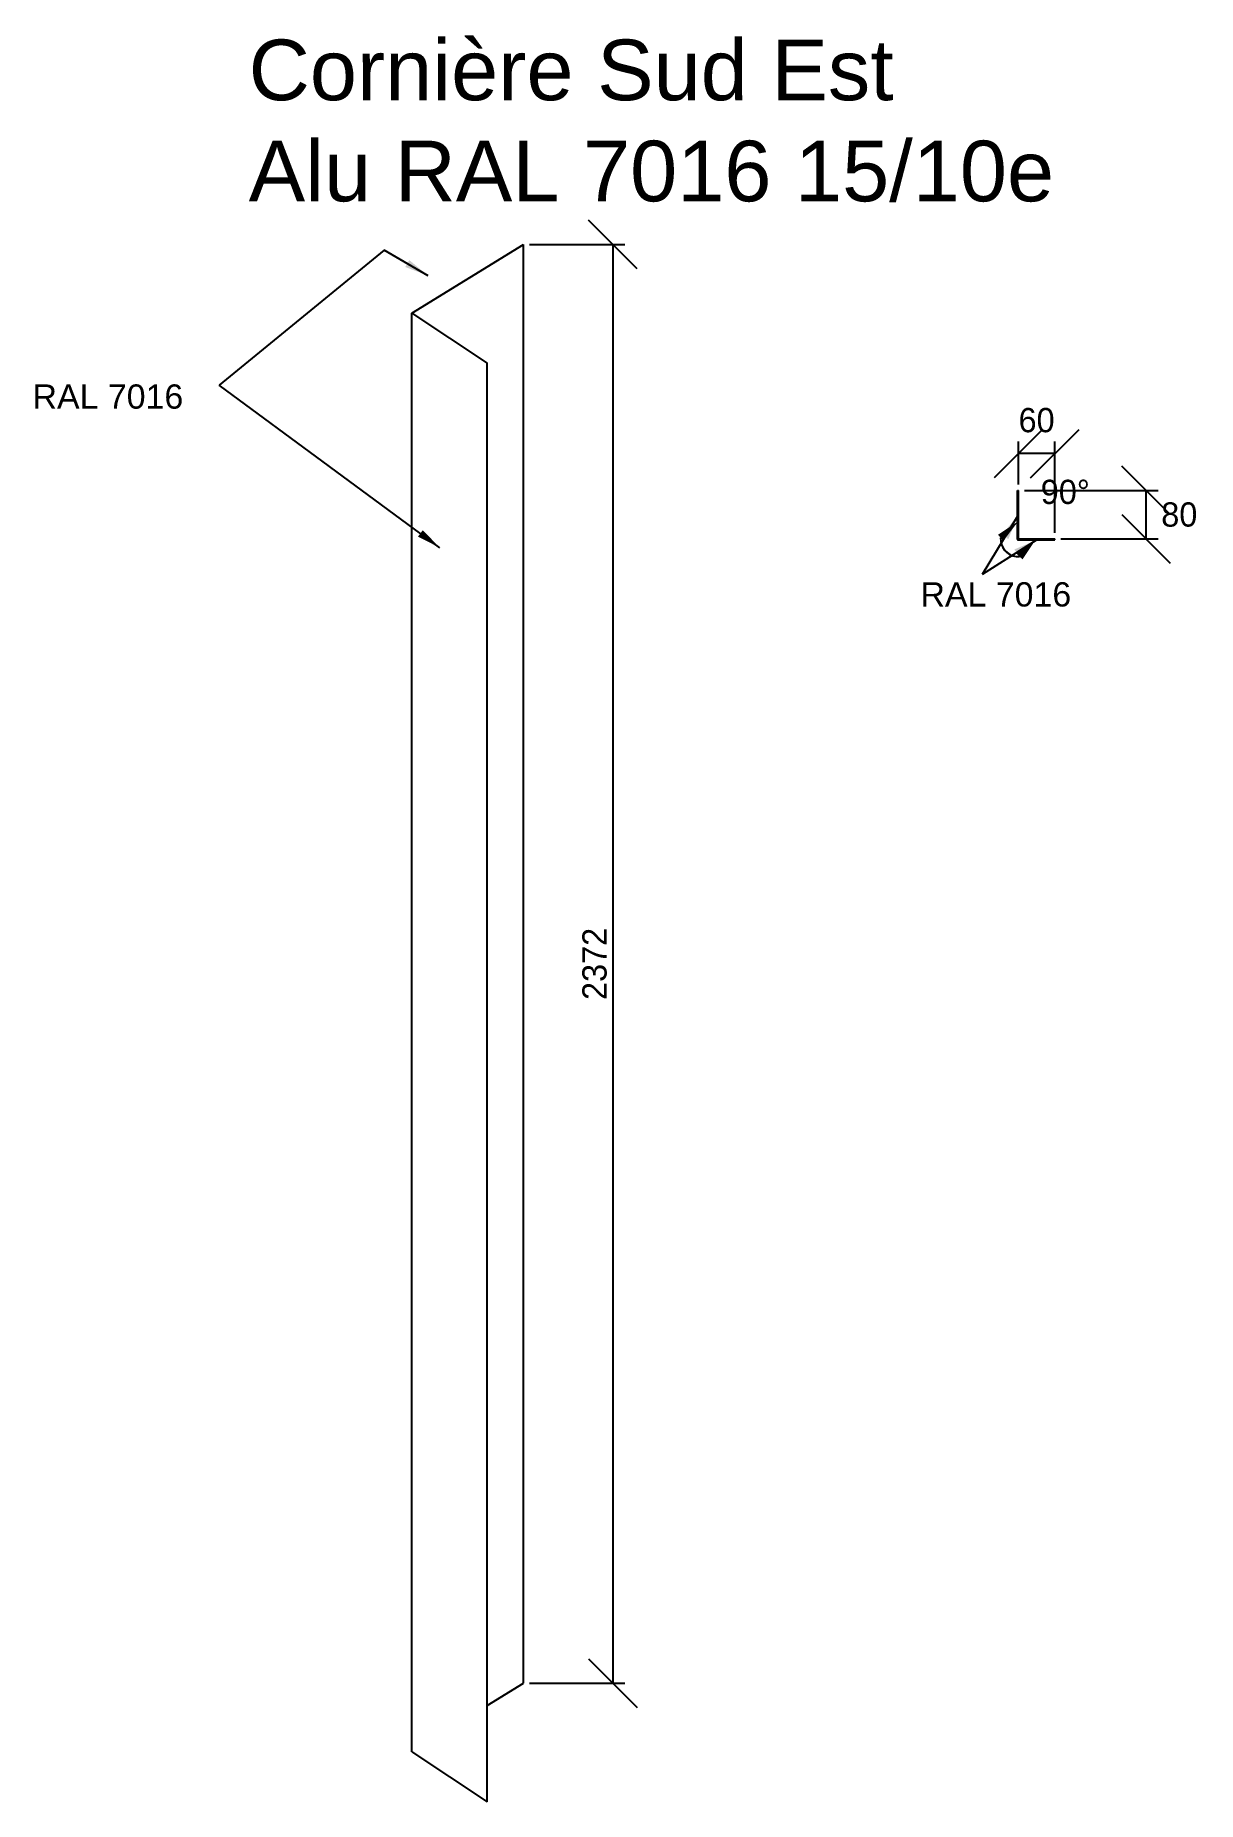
# Model space of a CAD drawing. Header units: millimetres. Extents: x -621 to 1296, y -82 to 2830.
import ezdxf

# ---------------------------------------------------------------- set-up
doc = ezdxf.new("R2010")
doc.units = ezdxf.units.MM
doc.layers.get('0').update_dxf_attribs({"lineweight": 25, "true_color": 0xffffff})
doc.layers.add('0 ... Côtes', color=5, linetype='Continuous', lineweight=25, true_color=0x0000ff)
doc.styles.add('textstyle11', font='')
doc.styles.add('textstyle12', font='')
doc.styles.add('textstyle13', font='')
doc.styles.get('textstyle11').set_extended_font_data('Liberation Sans')
doc.styles.get('textstyle12').set_extended_font_data('Liberation Sans')
doc.styles.get('textstyle13').set_extended_font_data('Liberation Sans')
doc.dimstyles.new('QCADDimStyle', dxfattribs={"dimtxt": 40, "dimasz": 40, "dimexe": 20, "dimexo": 10, "dimgap": 10, "dimtad": 1, "dimtoh": 1, "dimdec": 4, "dimzin": 0, "dimdsep": 46, "dimtxsty": 'Standard', "dimcen": 0.09, "dimadec": 0, "dimazin": 0, "dimtfac": 1, "dimtdec": 4, "dimtofl": 0, "dimtmove": 0, "dimatfit": 3, "dimfxl": 1, "dimtolj": 1, "dimtzin": 0, "dimarcsym": 0})

# ---------------------------------------------------------------- blocks, each defined once
blk = doc.blocks.new('*D1')
at = {"layer": '0 ... Côtes', "color": 0, "lineweight": -2}
for p, q in [((371.3, 2445.3), (291.3, 2525.3)), ((193.8, 2485.3), (351.3, 2485.3)), ((331.3, 2485.3), (331.3, 113.3)), ((291.3, 153.3), (371.3, 73.3)), ((193.8, 113.3), (351.3, 113.3))]:
    blk.add_line(p, q, dxfattribs=at)
at = {"layer": 'Defpoints', "color": 0}
for p in [(183.8, 2485.3), (183.8, 113.3), (331.3, 113.3)]:
    blk.add_point(p, dxfattribs=at)
at = {"layer": '0 ... Côtes', "color": 0, "insert": (301.3, 1299.3), "char_height": 40, "attachment_point": 5, "rotation": 90}
blk.add_mtext('\\A1;2372', dxfattribs=at)
blk = doc.blocks.new('*D2')
at = {"layer": '0 ... Côtes', "color": 0, "lineweight": -2}
for p, q in [((1250.3, 2040), (1170.3, 2120)), ((1010, 2080), (1230.3, 2080)), ((1210.3, 2080), (1210.3, 2000)), ((1170.3, 2040), (1250.3, 1960)), ((1070, 2000), (1230.3, 2000))]:
    blk.add_line(p, q, dxfattribs=at)
at = {"layer": 'Defpoints', "color": 0}
for p in [(1000, 2080), (1060, 2000), (1210.3, 2000)]:
    blk.add_point(p, dxfattribs=at)
at = {"layer": '0 ... Côtes', "color": 0, "insert": (1265.3, 2040), "char_height": 40, "attachment_point": 5}
blk.add_mtext('\\A1;80', dxfattribs=at)
blk = doc.blocks.new('*D3')
at = {"layer": '0 ... Côtes', "color": 0, "lineweight": -2}
for p, q in [((1040, 2180.6), (960, 2100.6)), ((1000, 2090), (1000, 2160.6)), ((1020, 2100.6), (1100, 2180.6)), ((1060, 2010), (1060, 2160.6)), ((1060, 2140.6), (1000, 2140.6))]:
    blk.add_line(p, q, dxfattribs=at)
at = {"layer": 'Defpoints', "color": 0}
for p in [(1000, 2140.6), (1000, 2080), (1060, 2000)]:
    blk.add_point(p, dxfattribs=at)
at = {"layer": '0 ... Côtes', "color": 0, "insert": (1030, 2195.6), "char_height": 40, "attachment_point": 5}
blk.add_mtext('\\A1;60', dxfattribs=at)
blk = doc.blocks.new('*D4')
at = {"layer": '0 ... Côtes', "color": 0, "lineweight": -2}
for start, end in [(176.2445, 262.489), (187.511, 273.7555)]:
    blk.add_arc((1000, 2000), 29.3, start, end, dxfattribs=at)
at = {"layer": '0 ... Côtes', "color": 0}
for points in [[(975.4, 1997.1), (966.2, 2006.8), (1000, 2029.3)], [(1006.8, 1966.2), (997.1, 1975.4), (1029.3, 2000)]]:
    blk.add_solid(points, dxfattribs=at)
at = {"layer": 'Defpoints', "color": 0}
for p in [(1000, 2080), (1025.3, 2014.6), (1000, 2000), (1000, 2000), (1060, 2000)]:
    blk.add_point(p, dxfattribs=at)
at = {"layer": '0 ... Côtes', "color": 0, "insert": (1077.3, 2077.3), "char_height": 40, "attachment_point": 5}
blk.add_mtext('\\A1;90%%d', dxfattribs=at)

msp = doc.modelspace()

# ---------------------------------------------------------------- linework, layer by layer
for p, q in [((0, 2372), (183.80262, 2485.25247)), ((183.80262, 113.25247), (183.80262, 2485.25247)), ((0, 0), (0, 2372)), ((0, 2372), (123.90012, 2290.01469)), ((123.90012, -81.98531), (123.90012, 2290.01469)), ((998.5, 1999.5), (998.5, 2080)), ((998.5, 2080), (1000, 2080)), ((1000, 2000), (1000, 2080)), ((999.5, 1998.5), (1060, 1998.5)), ((1000, 2000), (1060, 2000)), ((1060, 1998.5), (1060, 2000)), ((123.90012, 76.34273), (183.80262, 113.25247)), ((0, 0), (123.90012, -81.98531))]:
    msp.add_line(p, q)
msp.add_arc((999.5, 1999.5), 1, 180, 270)

# ---------------------------------------------------------------- texts
at = {"insert": (-269.12668, 2823.28986), "char_height": 100, "attachment_point": 1, "style": 'textstyle13'}
msp.add_mtext('Cornière Sud Est\\PAlu RAL 7016 15/10e', dxfattribs=at)
at = {"layer": '0 ... Côtes', "char_height": 40, "attachment_point": 1}
for insert, style in [((-625.48643, 2254.76551), 'textstyle11'), ((838.55549, 1928.56998), 'textstyle12')]:
    msp.add_mtext('RAL 7016', dxfattribs=dict(at, insert=insert, style=style))

# ---------------------------------------------------------------- dimensions: what is measured, and where the dimension line sits
at = {"layer": '0 ... Côtes'}
for base, p1, p2, picture, middle in [((331.25444, 113.25247), (183.80262, 2485.25247), (183.80262, 113.25247), '*D1', (301.25444, 1299.25247)), ((1210.30902, 2000), (1000, 2080), (1060, 2000), '*D2', (1265.30902, 2040))]:
    dim = msp.add_linear_dim(base=base, p1=p1, p2=p2, angle=90, dimstyle='QCADDimStyle', override={"dimtxt": 40, "dimasz": 40, "dimexe": 20, "dimexo": 10, "dimgap": 10, "dimzin": 8, "dimtsz": 40, "dimclrd": 0, "dimclre": 0, "dimclrt": 0, "dimazin": 2, "dimtmove": 2}, dxfattribs=at)
    dim.commit()
    dim.dimension.update_dxf_attribs({"geometry": picture, "text_midpoint": middle})
dim = msp.add_linear_dim(base=(1000, 2140.58066), p1=(1060, 2000), p2=(1000, 2080), dimstyle='QCADDimStyle', override={"dimtxt": 40, "dimasz": 40, "dimexe": 20, "dimexo": 10, "dimgap": 10, "dimzin": 8, "dimtsz": 40, "dimclrd": 0, "dimclre": 0, "dimclrt": 0, "dimazin": 2, "dimtmove": 2}, dxfattribs=at)
dim.commit()
dim.dimension.update_dxf_attribs({"geometry": '*D3', "text_midpoint": (1030, 2195.58066)})
dim = msp.add_angular_dim_2l(base=(1025.33878, 2014.62935), line1=((1000, 2080), (1000, 2000)), line2=((1000, 2000), (1060, 2000)), dimstyle='QCADDimStyle', override={"dimtxt": 40, "dimasz": 40, "dimexe": 20, "dimexo": 10, "dimgap": 10, "dimzin": 8, "dimtsz": 40, "dimclrd": 0, "dimclre": 0, "dimclrt": 0, "dimazin": 2, "dimtmove": 2}, dxfattribs=at)
dim.commit()
dim.dimension.update_dxf_attribs({"geometry": '*D4', "text_midpoint": (1077.25757, 2077.25757)})

# ---------------------------------------------------------------- leaders
for points in [[(27.00725, 2433.94011), (-45.83419, 2476.11147), (-318.03115, 2253.75339)], [(46.17605, 1985.39019), (-318.03115, 2253.75339)], [(998.5, 2037.29105), (940.349, 1941.31913)], [(1030.64515, 1998.5), (940.349, 1941.31913)]]:
    msp.add_leader(points, dimstyle='QCADDimStyle', dxfattribs=at)

doc.saveas('drawing.dxf')
